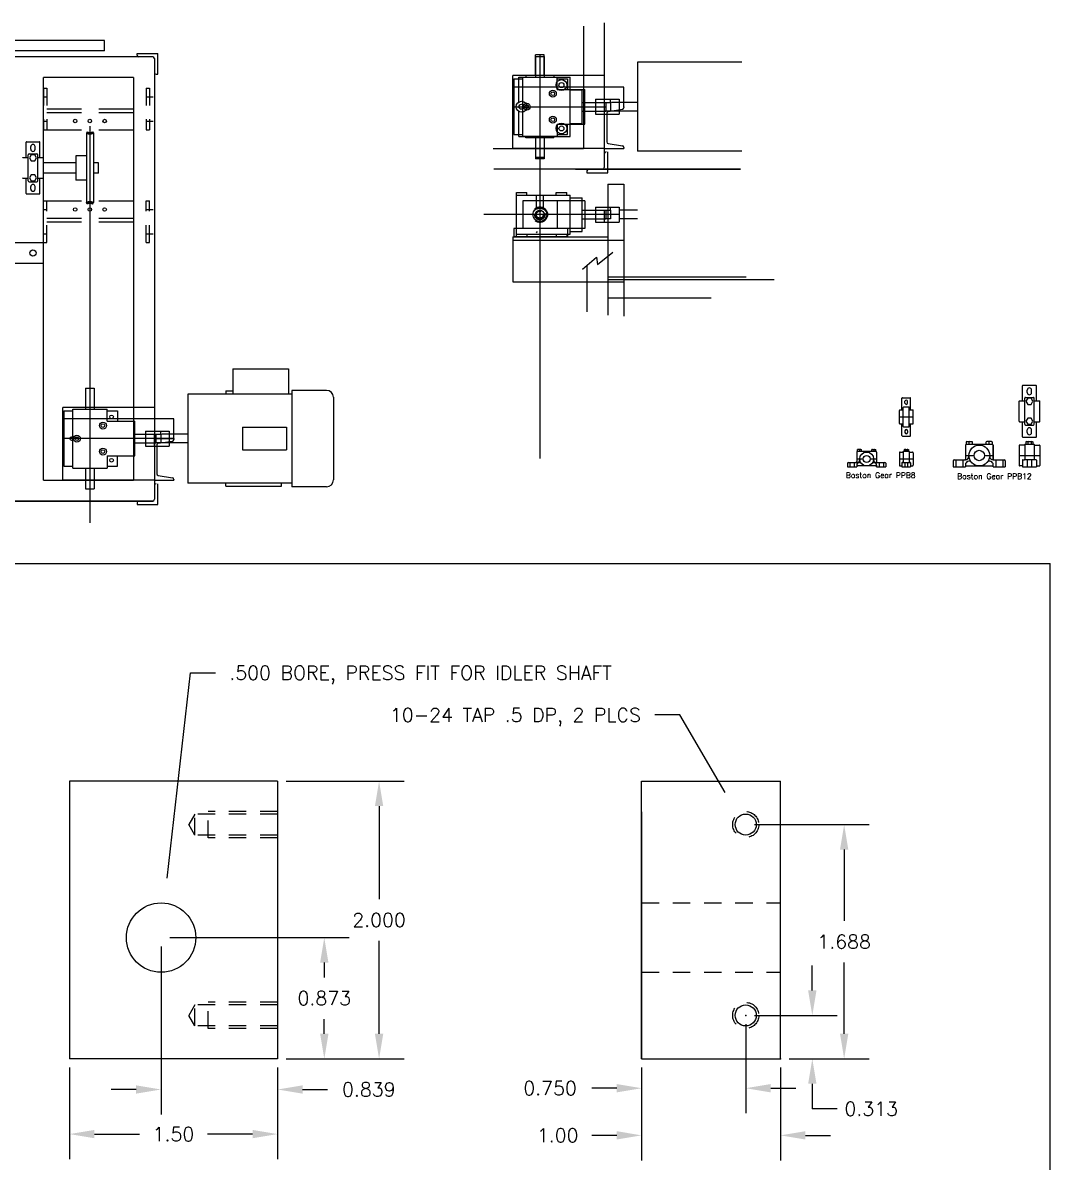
# Model space of a CAD drawing. Extents: x 0 to 33, y 0 to 25.3.
# Drawn here: x 25.6 to 33, y 16.69 to 24.89 of the extents above; entities that cross this region are included whole.
import ezdxf
from ezdxf.enums import TextEntityAlignment as Align

# ---------------------------------------------------------------- set-up
doc = ezdxf.new("R2010")
doc.units = 0
doc.header["$MEASUREMENT"] = 0
for name, pattern in [('CENTER2', [1.125, 0.75, -0.125, 0.125, -0.125]), ('HIDDEN', [0.375, 0.25, -0.125]), ('HIDDEN2', [0.1875, 0.125, -0.0625]), ('PHANTOM', [2.5, 1.25, -0.25, 0.25, -0.25, 0.25, -0.25])]:
    doc.linetypes.add(name, pattern=pattern)
doc.layers.get('0').update_dxf_attribs({"linetype": 'CONTINUOUS'})
doc.layers.get('DEFPOINTS').update_dxf_attribs({"linetype": 'CONTINUOUS'})
for name, color, linetype in [('BORDER', 5, 'CONTINUOUS'), ('DIM', 1, 'CONTINUOUS'), ('HATCH', 2, 'CONTINUOUS'), ('HIDDEN2', 6, 'HIDDEN2'), ('NFCENTER', 4, 'CENTER2'), ('NFHIDDEN', 6, 'HIDDEN'), ('NFSECTION', 6, 'PHANTOM'), ('OBJECT', 3, 'CONTINUOUS'), ('TEXT', 1, 'CONTINUOUS')]:
    doc.layers.add(name, color=color, linetype=linetype)
doc.styles.add('SIMPLEX', font='SIMPLEX')
doc.dimstyles.get("Standard").update_dxf_attribs({"dimtxt": 0.1, "dimasz": 0.18, "dimexe": 0.18, "dimexo": 0.063, "dimgap": 0.1, "dimtad": 0, "dimtih": 1, "dimtoh": 1, "dimdec": 3, "dimzin": 0, "dimdsep": 46, "dimtxsty": 'SIMPLEX', "dimcen": 0.1, "dimclrd": 1, "dimclre": 1, "dimclrt": 1, "dimadec": 0, "dimazin": 0, "dimtfac": 0.8, "dimtdec": 3, "dimtofl": 0, "dimtmove": 2, "dimatfit": 3, "dimfxl": 1, "dimtolj": 1, "dimtzin": 0, "dimarcsym": 0})

# ---------------------------------------------------------------- blocks, each defined once
blk = doc.blocks.new('*D11')
at = {"color": 1, "linetype": 'ByBlock', "transparency": 16777216}
for p, q in [((30.8058, 17.6807), (30.8058, 17.0393)), ((30.0558, 17.3682), (30.0558, 17.0393)), ((29.8758, 17.2193), (29.6958, 17.2193)), ((30.9858, 17.2193), (31.1658, 17.2193))]:
    blk.add_line(p, q, dxfattribs=at)
for points in [[(29.8758, 17.2493), (29.8758, 17.1893), (30.0558, 17.2193)], [(30.9858, 17.2493), (30.9858, 17.1893), (30.8058, 17.2193)]]:
    blk.add_solid(points, dxfattribs=at)
at = {"layer": 'DEFPOINTS', "color": 0, "linetype": 'ByBlock', "transparency": 16777216}
for p in [(30.8058, 17.7437), (30.0558, 17.4312), (30.0558, 17.2193)]:
    blk.add_point(p, dxfattribs=at)
at = {"color": 1, "linetype": 'ByBlock', "transparency": 16777216, "style": 'SIMPLEX'}
blk.add_text('0.750', height=0.1, dxfattribs=at).set_placement((29.3958, 17.2193), align=Align.MIDDLE_CENTER)
blk = doc.blocks.new('*D12')
at = {"color": 1, "linetype": 'ByBlock', "transparency": 16777216}
for p, q in [((30.0558, 17.3682), (30.0558, 16.6997)), ((31.0558, 17.3682), (31.0558, 16.6997)), ((29.8758, 16.8797), (29.6958, 16.8797)), ((31.2358, 16.8797), (31.4158, 16.8797))]:
    blk.add_line(p, q, dxfattribs=at)
for points in [[(29.8758, 16.9097), (29.8758, 16.8497), (30.0558, 16.8797)], [(31.2358, 16.9097), (31.2358, 16.8497), (31.0558, 16.8797)]]:
    blk.add_solid(points, dxfattribs=at)
at = {"layer": 'DEFPOINTS', "color": 0, "linetype": 'ByBlock', "transparency": 16777216}
for p in [(30.0558, 17.4312), (31.0558, 17.4312), (30.0558, 16.8797)]:
    blk.add_point(p, dxfattribs=at)
at = {"color": 1, "linetype": 'ByBlock', "transparency": 16777216, "style": 'SIMPLEX'}
blk.add_text('1.00', height=0.1, dxfattribs=at).set_placement((29.4506, 16.8797), align=Align.MIDDLE_CENTER)
blk = doc.blocks.new('*D13')
at = {"color": 1, "linetype": 'ByBlock', "transparency": 16777216}
for p, q in [((30.8688, 19.1187), (31.6951, 19.1187)), ((31.5151, 18.9387), (31.5151, 18.425)), ((31.5151, 17.6112), (31.5151, 18.125)), ((31.1818, 17.4312), (31.6951, 17.4312))]:
    blk.add_line(p, q, dxfattribs=at)
for points in [[(31.4851, 18.9387), (31.5451, 18.9387), (31.5151, 19.1187)], [(31.4851, 17.6112), (31.5451, 17.6112), (31.5151, 17.4312)]]:
    blk.add_solid(points, dxfattribs=at)
at = {"layer": 'DEFPOINTS', "color": 0, "linetype": 'ByBlock', "transparency": 16777216}
for p in [(30.8058, 19.1187), (31.5151, 19.1187), (31.1188, 17.4312)]:
    blk.add_point(p, dxfattribs=at)
at = {"color": 1, "linetype": 'ByBlock', "transparency": 16777216, "style": 'SIMPLEX'}
blk.add_text('1.688', height=0.1, dxfattribs=at).set_placement((31.5151, 18.275), align=Align.MIDDLE_CENTER)
blk = doc.blocks.new('*D14')
at = {"color": 1, "linetype": 'ByBlock', "transparency": 16777216}
for p, q in [((26.656, 18.3043), (27.9488, 18.3043)), ((27.7688, 18.1243), (27.7688, 18.0178)), ((27.7688, 17.6112), (27.7688, 17.7178)), ((27.4949, 17.4312), (27.9488, 17.4312))]:
    blk.add_line(p, q, dxfattribs=at)
for points in [[(27.7388, 18.1243), (27.7988, 18.1243), (27.7688, 18.3043)], [(27.7388, 17.6112), (27.7988, 17.6112), (27.7688, 17.4312)]]:
    blk.add_solid(points, dxfattribs=at)
at = {"layer": 'DEFPOINTS', "color": 0, "linetype": 'ByBlock', "transparency": 16777216}
for p in [(26.593, 18.3043), (27.7688, 18.3043), (27.4319, 17.4312)]:
    blk.add_point(p, dxfattribs=at)
at = {"color": 1, "linetype": 'ByBlock', "transparency": 16777216, "style": 'SIMPLEX'}
blk.add_text('0.873', height=0.1, dxfattribs=at).set_placement((27.7688, 17.8678), align=Align.MIDDLE_CENTER)
blk = doc.blocks.new('*D15')
at = {"color": 1, "linetype": 'ByBlock', "transparency": 16777216}
for p, q in [((27.4949, 19.4312), (28.3436, 19.4312)), ((28.1636, 19.2512), (28.1636, 18.5812)), ((28.1636, 17.6112), (28.1636, 18.2812)), ((27.4949, 17.4312), (28.3436, 17.4312))]:
    blk.add_line(p, q, dxfattribs=at)
for points in [[(28.1336, 19.2512), (28.1936, 19.2512), (28.1636, 19.4312)], [(28.1336, 17.6112), (28.1936, 17.6112), (28.1636, 17.4312)]]:
    blk.add_solid(points, dxfattribs=at)
at = {"layer": 'DEFPOINTS', "color": 0, "linetype": 'ByBlock', "transparency": 16777216}
for p in [(27.4319, 19.4312), (28.1636, 19.4312), (27.4319, 17.4312)]:
    blk.add_point(p, dxfattribs=at)
at = {"color": 1, "linetype": 'ByBlock', "transparency": 16777216, "style": 'SIMPLEX'}
blk.add_text('2.000', height=0.1, dxfattribs=at).set_placement((28.1636, 18.4312), align=Align.MIDDLE_CENTER)
blk = doc.blocks.new('*D16')
at = {"color": 1, "linetype": 'ByBlock', "transparency": 16777216}
for p, q in [((26.593, 18.2413), (26.593, 17.0301)), ((27.4319, 17.3682), (27.4319, 17.0301)), ((26.413, 17.2101), (26.233, 17.2101)), ((27.6119, 17.2101), (27.7919, 17.2101))]:
    blk.add_line(p, q, dxfattribs=at)
for points in [[(26.413, 17.2401), (26.413, 17.1801), (26.593, 17.2101)], [(27.6119, 17.2401), (27.6119, 17.1801), (27.4319, 17.2101)]]:
    blk.add_solid(points, dxfattribs=at)
at = {"layer": 'DEFPOINTS', "color": 0, "linetype": 'ByBlock', "transparency": 16777216}
for p in [(26.593, 18.3043), (27.4319, 17.4312), (27.4319, 17.2101)]:
    blk.add_point(p, dxfattribs=at)
at = {"color": 1, "linetype": 'ByBlock', "transparency": 16777216, "style": 'SIMPLEX'}
blk.add_text('0.839', height=0.1, dxfattribs=at).set_placement((28.0896, 17.2101), align=Align.MIDDLE_CENTER)
blk = doc.blocks.new('*D17')
at = {"color": 1, "linetype": 'ByBlock', "transparency": 16777216}
for p, q in [((25.9319, 17.3682), (25.9319, 16.7089)), ((27.4319, 17.3052), (27.4319, 16.7089)), ((26.1119, 16.8889), (26.4367, 16.8889)), ((27.2519, 16.8889), (26.9272, 16.8889))]:
    blk.add_line(p, q, dxfattribs=at)
for points in [[(26.1119, 16.9189), (26.1119, 16.8589), (25.9319, 16.8889)], [(27.2519, 16.9189), (27.2519, 16.8589), (27.4319, 16.8889)]]:
    blk.add_solid(points, dxfattribs=at)
at = {"layer": 'DEFPOINTS', "color": 0, "linetype": 'ByBlock', "transparency": 16777216}
for p in [(25.9319, 17.4312), (27.4319, 17.3682), (27.4319, 16.8889)]:
    blk.add_point(p, dxfattribs=at)
at = {"color": 1, "linetype": 'ByBlock', "transparency": 16777216, "style": 'SIMPLEX'}
blk.add_text('1.50', height=0.1, dxfattribs=at).set_placement((26.6819, 16.8889), align=Align.MIDDLE_CENTER)

msp = doc.modelspace()

# ---------------------------------------------------------------- linework, layer by layer
at = {"layer": 'BORDER'}
for p in [(0, 21), (33, 0), (33, 0)]:
    msp.add_line(p, (33, 21), dxfattribs=at)
at = {"layer": 'DIM'}
for p, q in [((29.29055, 24.65218), (29.29055, 24.50218)), ((29.29055, 24.65218), (29.35305, 24.65218)), ((29.3218, 24.66468), (29.3218, 21.75524)), ((29.3218, 24.66468), (29.3218, 21.75524)), ((29.35305, 24.65218), (29.35305, 24.50218)), ((29.1343, 24.48968), (29.1998, 24.48968)), ((29.1343, 24.48968), (29.1343, 24.08968)), ((29.1998, 24.50218), (29.4468, 24.50218)), ((29.1998, 24.07718), (29.1998, 24.50218)), ((29.4468, 24.41468), (29.4468, 24.50218)), ((29.4468, 24.48968), (29.5218, 24.48968)), ((29.5218, 24.48968), (29.5218, 24.41468)), ((29.4468, 24.41468), (29.6468, 24.41468)), ((29.6468, 24.16468), (29.6468, 24.41468)), ((29.6468, 24.32093), (29.7968, 24.32093)), ((29.7968, 24.32093), (29.7968, 24.25843)), ((29.1278, 24.28968), (29.80059, 24.28968)), ((29.1278, 24.28968), (29.80059, 24.28968)), ((29.6468, 24.25843), (29.7968, 24.25843)), ((29.4468, 24.16468), (29.6468, 24.16468)), ((29.4468, 24.16468), (29.4468, 24.07718)), ((29.5218, 24.08968), (29.5218, 24.16468)), ((29.1343, 24.08968), (29.1998, 24.08968)), ((29.1998, 24.07718), (29.4468, 24.07718)), ((29.29055, 24.07718), (29.29055, 23.92718)), ((29.35305, 24.07718), (29.35305, 23.92718)), ((29.4468, 24.08968), (29.5218, 24.08968)), ((29.29055, 23.92718), (29.35305, 23.92718)), ((29.6468, 23.61258), (29.1998, 23.61258)), ((29.1998, 23.61258), (29.1998, 23.41258)), ((29.4468, 23.61258), (29.4468, 23.41258)), ((29.6468, 23.61258), (29.6468, 23.41258)), ((29.89375, 23.51258), (28.91756, 23.51258)), ((29.89375, 23.51258), (29.1343, 23.51258)), ((29.6468, 23.54383), (29.7968, 23.54383)), ((29.6468, 23.48133), (29.7968, 23.48133)), ((29.7968, 23.54383), (29.7968, 23.48133)), ((29.1343, 23.41258), (29.1343, 23.35318)), ((29.1998, 23.41258), (29.1343, 23.41258)), ((29.6468, 23.41258), (29.1998, 23.41258)), ((29.5218, 23.41258), (29.5218, 23.35318)), ((22.04454, 23.31165), (25.74454, 23.31165)), ((29.5218, 23.35318), (29.1343, 23.35318)), ((22.04454, 23.16165), (25.74454, 23.16165)), ((26.04829, 22.26175), (26.11079, 22.26175)), ((26.04829, 22.26175), (26.04829, 22.11175)), ((26.11079, 22.26175), (26.11079, 22.11175)), ((25.89204, 22.09925), (25.89204, 21.69925)), ((25.89204, 22.09925), (25.95754, 22.09925)), ((25.95754, 21.68675), (25.95754, 22.11175)), ((25.95754, 22.11175), (26.20454, 22.11175)), ((26.20454, 22.02425), (26.20454, 22.11175)), ((26.20454, 22.09925), (26.27954, 22.09925)), ((26.27954, 22.09925), (26.27954, 22.02425)), ((26.20454, 22.02425), (26.40454, 22.02425)), ((26.40454, 21.77425), (26.40454, 22.02425)), ((26.40454, 21.9305), (26.55454, 21.9305)), ((26.55454, 21.9305), (26.55454, 21.868)), ((26.40454, 21.868), (26.55454, 21.868)), ((26.20454, 21.77425), (26.40454, 21.77425)), ((26.20454, 21.77425), (26.20454, 21.68675)), ((26.27954, 21.69925), (26.27954, 21.77425)), ((25.89204, 21.69925), (25.95754, 21.69925)), ((25.95754, 21.68675), (26.20454, 21.68675)), ((26.04829, 21.68675), (26.04829, 21.53675)), ((26.11079, 21.68675), (26.11079, 21.53675)), ((26.20454, 21.69925), (26.27954, 21.69925)), ((26.04829, 21.53675), (26.11079, 21.53675))]:
    msp.add_line(p, q, dxfattribs=at)
at = {"layer": 'DIM', "color": 1}
for p, q in [((26.63588, 18.73215), (26.80461, 20.21092)), ((26.80461, 20.21092), (26.98461, 20.21092)), ((30.33061, 19.90809), (30.15061, 19.90809)), ((30.65852, 19.34899), (30.33061, 19.90809))]:
    msp.add_line(p, q, dxfattribs=at)
at = {"layer": 'DIM', "color": 1, "linetype": 'ByBlock'}
for p, q in [((31.28557, 17.92372), (31.28557, 18.10372)), ((30.86883, 17.74372), (31.46557, 17.74372)), ((31.11883, 17.43122), (31.46557, 17.43122)), ((31.28557, 17.25122), (31.28557, 17.07122)), ((31.46557, 17.07122), (31.28557, 17.07122))]:
    msp.add_line(p, q, dxfattribs=at)
at = {"layer": 'DIM'}
for centre, radius in [((29.41555, 24.38343), 0.025), ((29.41555, 24.38343), 0.0133), ((29.22805, 24.28968), 0.025), ((29.22805, 24.28968), 0.0133), ((29.41555, 24.19593), 0.025), ((29.41555, 24.19593), 0.0133), ((29.3218, 23.51258), 0.03125), ((26.17329, 21.993), 0.025), ((26.17329, 21.993), 0.0133), ((25.98579, 21.89925), 0.025), ((25.98579, 21.89925), 0.0133), ((26.17329, 21.8055), 0.025), ((26.17329, 21.8055), 0.0133)]:
    msp.add_circle(centre, radius, dxfattribs=at)
at = {"layer": 'DIM', "color": 0, "linetype": 'ByBlock'}
for p in [(30.80583, 17.74372), (31.05583, 17.43122)]:
    msp.add_point(p, dxfattribs=at)
at = {"layer": 'DIM', "color": 1, "linetype": 'ByBlock'}
for points in [[(31.25557, 17.92372), (31.31557, 17.92372), (31.28557, 17.74372)], [(31.25557, 17.25122), (31.31557, 17.25122), (31.28557, 17.43122)]]:
    msp.add_solid(points, dxfattribs=at)
at = {"layer": 'HATCH'}
for p, q in [((29.7868, 24.51468), (29.1278, 24.51468)), ((29.1278, 23.98968), (29.1278, 24.51468)), ((29.9278, 24.43068), (29.1278, 24.43068)), ((29.9278, 24.28968), (29.9278, 24.43068)), ((29.8038, 24.24366), (29.8038, 24.03571)), ((29.81393, 24.25551), (29.91768, 24.27195)), ((29.9278, 24.28968), (29.9278, 24.2838)), ((26.07954, 24.14925), (26.07954, 21.29155)), ((29.7868, 23.98968), (29.1278, 23.98968)), ((29.7868, 23.98968), (29.9278, 23.98968)), ((29.81393, 24.02385), (29.91768, 24.00742)), ((29.8118, 23.73133), (29.8118, 22.78836)), ((29.9278, 23.73133), (29.9278, 22.78044)), ((29.1278, 23.35318), (29.1278, 23.02818)), ((29.1278, 23.35318), (29.8118, 23.35318)), ((29.1278, 23.32818), (29.9278, 23.32818)), ((29.1278, 23.02818), (29.9278, 23.02818)), ((30.80781, 23.06107), (29.8118, 23.06107)), ((31.0118, 23.04211), (29.8118, 23.04211)), ((30.55712, 22.91086), (29.8118, 22.91086)), ((25.88554, 21.59925), (25.88554, 22.12425)), ((26.54454, 22.12425), (25.88554, 22.12425)), ((26.68554, 22.04025), (25.88554, 22.04025)), ((26.68554, 21.89925), (26.68554, 22.04025)), ((26.68554, 21.89925), (25.88554, 21.89925)), ((26.56154, 21.85322), (26.56154, 21.64527)), ((26.57166, 21.86508), (26.67542, 21.88151)), ((26.68554, 21.89925), (26.68554, 21.89336)), ((26.54454, 21.59925), (25.88554, 21.59925)), ((26.54454, 21.59925), (26.68554, 21.59925)), ((26.57166, 21.63342), (26.67542, 21.61698))]:
    msp.add_line(p, q, dxfattribs=at)
msp.add_circle((29.3218, 23.51258), 0.05, dxfattribs=at)
for centre, radius, start, end in [((29.8158, 24.24366), 0.012, 99, 180), ((29.9158, 24.2838), 0.012, 279, 0), ((26.07954, 24.14925), 0.05, 243.434949, 296.565051), ((29.8158, 24.03571), 0.012, 180, 261), ((29.9158, 23.99557), 0.012, 0, 81), ((26.07954, 23.54925), 0.05, 63.434949, 116.565051), ((26.57354, 21.85322), 0.012, 99, 180), ((26.67354, 21.89336), 0.012, 279, 0), ((26.57354, 21.64527), 0.012, 180, 261), ((26.67354, 21.60513), 0.012, 0, 81)]:
    msp.add_arc(centre, radius, start, end, dxfattribs=at)
at = {"layer": 'HIDDEN2'}
for p, q in [((25.74454, 24.42425), (25.76954, 24.42425)), ((25.74454, 24.42425), (25.74454, 24.12425)), ((25.76954, 24.42425), (25.76954, 24.12425)), ((26.48454, 24.42425), (26.48454, 24.12425)), ((26.48454, 24.42425), (26.50954, 24.42425)), ((26.50954, 24.42425), (26.50954, 24.12425)), ((25.74454, 24.12425), (25.76954, 24.12425)), ((26.48454, 24.12425), (26.50954, 24.12425)), ((29.2968, 23.65223), (29.2968, 23.56258)), ((29.3468, 23.65223), (29.3468, 23.56258)), ((25.74454, 23.31175), (25.74454, 23.61175)), ((25.74454, 23.61175), (25.76954, 23.61175)), ((25.76954, 23.31175), (25.76954, 23.61175)), ((26.48454, 23.61175), (26.50954, 23.61175)), ((26.48454, 23.31175), (26.48454, 23.61175)), ((26.50954, 23.31175), (26.50954, 23.61175)), ((29.30208, 23.55202), (29.2968, 23.56258)), ((29.34153, 23.55202), (29.3468, 23.56258)), ((25.74454, 23.31175), (25.76954, 23.31175)), ((26.48454, 23.31175), (26.50954, 23.31175)), ((31.55544, 21.72719), (31.55544, 21.69594)), ((31.58669, 21.72719), (31.58669, 21.69594)), ((31.76794, 21.72719), (31.76794, 21.69594)), ((31.79919, 21.72719), (31.79919, 21.69594)), ((31.95336, 21.72719), (31.95336, 21.69594)), ((31.97211, 21.72719), (31.97211, 21.69594)), ((32.32017, 21.74594), (32.32017, 21.69594)), ((32.37017, 21.74594), (32.37017, 21.69594)), ((32.60767, 21.74594), (32.60767, 21.69594)), ((32.65767, 21.74594), (32.65767, 21.69594)), ((32.83468, 21.74594), (32.83468, 21.69594)), ((32.86593, 21.74594), (32.86593, 21.69594)), ((26.93194, 19.02372), (26.93194, 19.21372)), ((27.43194, 19.21372), (26.93194, 19.21372)), ((26.83694, 19.19472), (26.79306, 19.11872)), ((26.83694, 19.04272), (26.83694, 19.19472)), ((27.43194, 19.19472), (26.83694, 19.19472)), ((26.83694, 19.04272), (26.79306, 19.11872)), ((27.43194, 19.04272), (26.83694, 19.04272)), ((27.43194, 19.02372), (26.93194, 19.02372)), ((30.05583, 18.55433), (31.05583, 18.55433)), ((30.05583, 18.05433), (31.05583, 18.05433)), ((26.83694, 17.81972), (26.79306, 17.74372)), ((27.43194, 17.81972), (26.83694, 17.81972)), ((26.83694, 17.66772), (26.83694, 17.81972)), ((27.43194, 17.83872), (26.93194, 17.83872)), ((26.93194, 17.64872), (26.93194, 17.83872)), ((26.83694, 17.66772), (26.79306, 17.74372)), ((27.43194, 17.66772), (26.83694, 17.66772)), ((27.43194, 17.64872), (26.93194, 17.64872))]:
    msp.add_line(p, q, dxfattribs=at)
for centre, radius in [((29.3218, 23.51258), 0.0559), ((29.3218, 23.51258), 0.0375), ((29.3218, 23.51258), 0.025), ((30.80583, 19.11872), 0.09375), ((30.80583, 17.74372), 0.09375)]:
    msp.add_circle(centre, radius, dxfattribs=at)
msp.add_arc((29.3218, 23.51258), 0.0441, 63.434949, 116.565051, dxfattribs=at)
at = {"layer": 'NFCENTER'}
for p, q in [((25.74454, 24.36175), (25.76954, 24.36175)), ((26.48454, 24.36175), (26.53454, 24.36175)), ((25.74454, 24.18675), (25.76954, 24.18675)), ((26.48454, 24.18675), (26.53454, 24.18675)), ((25.74454, 23.54925), (25.76954, 23.54925)), ((26.48454, 23.54925), (26.53454, 23.54925)), ((25.74454, 23.37425), (25.76954, 23.37425)), ((26.48454, 23.37425), (26.53454, 23.37425))]:
    msp.add_line(p, q, dxfattribs=at)
at = {"layer": 'NFHIDDEN'}
for p, q in [((25.76954, 24.27425), (26.48454, 24.27425)), ((25.76954, 24.24925), (26.48454, 24.24925)), ((25.76954, 24.12425), (26.48454, 24.12425)), ((25.76954, 23.61175), (26.48454, 23.61175)), ((25.76954, 23.48675), (26.48454, 23.48675)), ((25.76954, 23.46175), (26.48454, 23.46175))]:
    msp.add_line(p, q, dxfattribs=at)
at = {"layer": 'NFSECTION'}
for p, q in [((29.73751, 23.15393), (29.84831, 23.24252)), ((29.6304, 23.12071), (29.73012, 23.2056)), ((29.73012, 23.2056), (29.73751, 23.15393))]:
    msp.add_line(p, q, dxfattribs=at)
at = {"layer": 'OBJECT'}
for p, q in [((29.7868, 24.89447), (29.7868, 23.85218)), ((29.6368, 24.86905), (29.6368, 23.98968)), ((26.18568, 24.76744), (22.21279, 24.76744)), ((26.18568, 24.69244), (26.18568, 24.76744)), ((26.53204, 24.64925), (20.35704, 24.64925)), ((26.18568, 24.69244), (22.21279, 24.69244)), ((26.41954, 24.66175), (26.41954, 24.67425)), ((26.41954, 24.67425), (26.56954, 24.67425)), ((26.54454, 24.63675), (26.54454, 21.46175)), ((26.56954, 24.52425), (26.56954, 24.67425)), ((29.35305, 24.66468), (29.29055, 24.66468)), ((29.29055, 24.51468), (29.29055, 24.66468)), ((29.35305, 24.51468), (29.35305, 24.66468)), ((30.77695, 24.61014), (30.02695, 24.61014)), ((30.02695, 24.61014), (30.02695, 23.96922)), ((26.39454, 24.49925), (25.74454, 24.49925)), ((25.74454, 21.59925), (25.74454, 24.49925)), ((26.39454, 24.49925), (26.39454, 21.59925)), ((26.55704, 24.52425), (26.56954, 24.52425)), ((29.1718, 24.32388), (29.1718, 24.50378)), ((29.1718, 24.50378), (29.5418, 24.50378)), ((29.2218, 24.51468), (29.2218, 24.50378)), ((29.4218, 24.51468), (29.2218, 24.51468)), ((29.4218, 24.51468), (29.4218, 24.50378)), ((29.5418, 24.07559), (29.5418, 24.50378)), ((29.5418, 24.41088), (29.62805, 24.41088)), ((29.62805, 24.16849), (29.62805, 24.41088)), ((29.62805, 24.32093), (29.72375, 24.32093)), ((29.72375, 24.34418), (29.72375, 24.23518)), ((29.72375, 24.34418), (29.89375, 24.34418)), ((29.78555, 24.32093), (29.78555, 24.23518)), ((29.78555, 24.32093), (29.83195, 24.32093)), ((29.83195, 24.32093), (29.83195, 24.34418)), ((29.83195, 24.32093), (29.83195, 24.25843)), ((29.83195, 24.32093), (29.83195, 24.25843)), ((30.02695, 24.32093), (29.83945, 24.32093)), ((29.89375, 24.34418), (29.89375, 24.23518)), ((29.1718, 24.07559), (29.1718, 24.25549)), ((29.62805, 24.25843), (29.72375, 24.25843)), ((29.72375, 24.23518), (29.89375, 24.23518)), ((29.83195, 24.25843), (29.78555, 24.25843)), ((29.81393, 24.25551), (29.91768, 24.27195)), ((30.02695, 24.25843), (29.83945, 24.25843)), ((29.9278, 24.28968), (29.9278, 24.2838)), ((29.9278, 24.28968), (29.9278, 24.2838)), ((29.9278, 24.28968), (29.9278, 24.2838)), ((29.5418, 24.16849), (29.62805, 24.16849)), ((26.05982, 24.1098), (26.05454, 24.09925)), ((26.05454, 24.09925), (26.05454, 23.59925)), ((26.09926, 24.1098), (26.10454, 24.09925)), ((26.10454, 24.09925), (26.10454, 23.59925)), ((29.1718, 24.07559), (29.5418, 24.07559)), ((29.2218, 24.06468), (29.2218, 24.07559)), ((29.4218, 24.06468), (29.2218, 24.06468)), ((29.29055, 24.06468), (29.29055, 23.91468)), ((29.35305, 24.06468), (29.35305, 23.91468)), ((29.4218, 24.06468), (29.4218, 24.07559)), ((25.61954, 23.92425), (25.61954, 24.03375)), ((25.62254, 24.03675), (25.71654, 24.03675)), ((25.65391, 23.98362), (25.65391, 24.00237)), ((25.68516, 23.98362), (25.68516, 24.00237)), ((25.71954, 23.92425), (25.71954, 24.03375)), ((28.9868, 23.98968), (29.6368, 23.98968)), ((29.7868, 23.98968), (29.9278, 23.98968)), ((29.81393, 24.02385), (29.91768, 24.00742)), ((29.9278, 23.99557), (29.9278, 23.98968)), ((29.9278, 23.99557), (29.9278, 23.98968)), ((30.77695, 23.96922), (30.02695, 23.96922)), ((25.59754, 23.92425), (25.63516, 23.92425)), ((25.63516, 23.7555), (25.63516, 23.943)), ((25.64141, 23.94925), (25.69766, 23.94925)), ((25.70391, 23.7555), (25.70391, 23.943)), ((25.70391, 23.92425), (25.74154, 23.92425)), ((25.74454, 23.77725), (25.74454, 23.92125)), ((25.97954, 23.88675), (25.74454, 23.88675)), ((26.05454, 23.93675), (25.97954, 23.93675)), ((25.97954, 23.93675), (25.97954, 23.76175)), ((26.14242, 23.88675), (26.10454, 23.88675)), ((26.14242, 23.81175), (26.14242, 23.88675)), ((29.35305, 23.91468), (29.29055, 23.91468)), ((29.8118, 23.81468), (29.8118, 23.96468)), ((25.97954, 23.81175), (25.74454, 23.81175)), ((26.14242, 23.81175), (26.10454, 23.81175)), ((29.7743, 23.83968), (28.99076, 23.83968)), ((30.76812, 23.83968), (29.57826, 23.83968)), ((29.57826, 23.83968), (30.76812, 23.83968)), ((29.6618, 23.82718), (29.6618, 23.81468)), ((29.6618, 23.81468), (29.8118, 23.81468)), ((25.59754, 23.77425), (25.63516, 23.77425)), ((25.61954, 23.66475), (25.61954, 23.77425)), ((25.64141, 23.74925), (25.69766, 23.74925)), ((25.70391, 23.77425), (25.74154, 23.77425)), ((25.71954, 23.66475), (25.71954, 23.77425)), ((26.05454, 23.76175), (25.97954, 23.76175)), ((29.8118, 23.73133), (29.9278, 23.73133)), ((25.62254, 23.66175), (25.71654, 23.66175)), ((25.65391, 23.69612), (25.65391, 23.71487)), ((25.68516, 23.69612), (25.68516, 23.71487)), ((29.15305, 23.67198), (29.22805, 23.67198)), ((29.15305, 23.35318), (29.15305, 23.67198)), ((29.15305, 23.65223), (29.5418, 23.65223)), ((29.22805, 23.65223), (29.22805, 23.67198)), ((29.44055, 23.65223), (29.44055, 23.67198)), ((29.44055, 23.67198), (29.51555, 23.67198)), ((29.51555, 23.65223), (29.51555, 23.67198)), ((29.5418, 23.37292), (29.5418, 23.65223)), ((26.05982, 23.58869), (26.05454, 23.59925)), ((26.09926, 23.58869), (26.10454, 23.59925)), ((29.5418, 23.63377), (29.62805, 23.63377)), ((29.62805, 23.39138), (29.62805, 23.63377)), ((29.72375, 23.56708), (29.72375, 23.45808)), ((29.72375, 23.56708), (29.89375, 23.56708)), ((29.83195, 23.54383), (29.83195, 23.56708)), ((29.89375, 23.56708), (29.89375, 23.45808)), ((29.62805, 23.54383), (29.72375, 23.54383)), ((29.62805, 23.48133), (29.72375, 23.48133)), ((29.78555, 23.54383), (29.83195, 23.54383)), ((29.78555, 23.54383), (29.78555, 23.48133)), ((29.83195, 23.48133), (29.78555, 23.48133)), ((29.78555, 23.48133), (29.78555, 23.45808)), ((29.83195, 23.54383), (29.83195, 23.48133)), ((30.02695, 23.54383), (29.89375, 23.54383)), ((30.02695, 23.48133), (29.89375, 23.48133)), ((29.72375, 23.45808), (29.89375, 23.45808)), ((29.15305, 23.37292), (29.5418, 23.37292)), ((29.15305, 23.35318), (29.22805, 23.35318)), ((29.15305, 23.35318), (29.22805, 23.35318)), ((29.22805, 23.37292), (29.22805, 23.35318)), ((29.30208, 23.3908), (29.2968, 23.38024)), ((29.44055, 23.37292), (29.44055, 23.35318)), ((29.44055, 23.35318), (29.51555, 23.35318)), ((29.44055, 23.35318), (29.51555, 23.35318)), ((29.51555, 23.37292), (29.51555, 23.35318)), ((29.5418, 23.39138), (29.62805, 23.39138)), ((29.6618, 23.14744), (29.6618, 22.81316)), ((27.10969, 22.40096), (27.10969, 22.21971)), ((27.10969, 22.40096), (27.50969, 22.40096)), ((27.50969, 22.40096), (27.50969, 22.21971)), ((27.78469, 22.24658), (27.53469, 22.24658)), ((27.53469, 22.24658), (27.53469, 21.55191)), ((32.80031, 22.17077), (32.80031, 22.28027)), ((32.80331, 22.28327), (32.89731, 22.28327)), ((32.83468, 22.23015), (32.83468, 22.2489)), ((32.86593, 22.23015), (32.86593, 22.2489)), ((32.90031, 22.17077), (32.90031, 22.28027)), ((26.78469, 22.21971), (26.78469, 21.57879)), ((27.53469, 22.21971), (26.78469, 22.21971)), ((27.05969, 22.243), (27.10969, 22.243)), ((27.05969, 22.243), (27.05969, 22.21971)), ((27.83469, 22.19658), (27.83469, 21.60191)), ((31.93148, 22.10518), (31.93148, 22.18968)), ((31.93448, 22.19268), (31.99098, 22.19268)), ((31.95336, 22.15518), (31.95336, 22.16768)), ((31.97211, 22.15518), (31.97211, 22.16768)), ((31.99398, 22.10518), (31.99398, 22.18968)), ((32.77531, 22.02377), (32.77531, 22.16777)), ((32.77831, 22.17077), (32.81593, 22.17077)), ((32.81593, 22.00202), (32.81593, 22.18952)), ((32.82218, 22.19577), (32.87843, 22.19577)), ((32.88468, 22.00202), (32.88468, 22.18952)), ((32.88468, 22.17077), (32.92231, 22.17077)), ((32.92531, 22.02377), (32.92531, 22.16777)), ((26.17954, 22.12425), (25.97954, 22.12425)), ((31.91273, 22.00818), (31.91273, 22.10218)), ((31.91573, 22.10518), (31.94086, 22.10518)), ((31.94086, 21.9863), (31.94086, 22.12405)), ((31.94386, 22.12705), (31.98161, 22.12705)), ((31.98461, 21.9863), (31.98461, 22.12405)), ((31.98461, 22.10518), (32.00973, 22.10518)), ((32.01273, 22.00818), (32.01273, 22.10218)), ((31.91273, 22.05518), (32.01273, 22.05518)), ((31.91573, 22.00518), (31.94086, 22.00518)), ((31.93148, 21.92068), (31.93148, 22.00518)), ((31.98461, 22.00518), (32.00973, 22.00518)), ((31.99398, 21.92068), (31.99398, 22.00518)), ((32.77831, 22.02077), (32.81593, 22.02077)), ((32.80031, 21.91127), (32.80031, 22.02077)), ((32.88468, 22.02077), (32.92231, 22.02077)), ((32.90031, 21.91127), (32.90031, 22.02077)), ((26.48149, 21.95375), (26.65149, 21.95375)), ((26.48149, 21.95375), (26.48149, 21.84475)), ((26.54329, 21.9305), (26.58969, 21.9305)), ((26.54329, 21.9305), (26.54329, 21.84475)), ((26.58969, 21.9305), (26.58969, 21.95375)), ((26.58969, 21.9305), (26.58969, 21.868)), ((26.58969, 21.9305), (26.58969, 21.868)), ((26.78469, 21.9305), (26.59719, 21.9305)), ((26.65149, 21.95375), (26.65149, 21.84475)), ((27.17844, 21.9805), (27.17844, 21.818)), ((27.17844, 21.9805), (27.49719, 21.9805)), ((27.49719, 21.9805), (27.49719, 21.818)), ((31.93448, 21.91768), (31.99098, 21.91768)), ((31.94386, 21.9833), (31.98161, 21.9833)), ((31.95336, 21.95518), (31.95336, 21.94268)), ((31.97211, 21.95518), (31.97211, 21.94268)), ((32.82218, 21.99577), (32.87843, 21.99577)), ((32.83468, 21.94265), (32.83468, 21.9614)), ((32.86593, 21.94265), (32.86593, 21.9614)), ((26.48149, 21.84475), (26.65149, 21.84475)), ((26.58969, 21.868), (26.54329, 21.868)), ((26.54454, 21.89925), (26.68554, 21.89925)), ((26.57166, 21.86508), (26.67542, 21.88151)), ((26.78469, 21.868), (26.59719, 21.868)), ((26.68554, 21.89925), (26.68554, 21.89336)), ((26.68554, 21.89925), (26.68554, 21.89336)), ((26.68554, 21.89925), (26.68554, 21.89336)), ((32.38892, 21.85219), (32.38892, 21.75194)), ((32.40002, 21.87719), (32.39516, 21.87574)), ((32.39516, 21.87574), (32.39516, 21.85844)), ((32.39517, 21.85844), (32.58267, 21.85844)), ((32.40002, 21.87719), (32.43406, 21.87719)), ((32.41218, 21.87719), (32.41704, 21.87574)), ((32.42189, 21.87719), (32.41704, 21.87574)), ((32.41704, 21.85844), (32.41704, 21.87574)), ((32.43406, 21.87719), (32.43891, 21.87574)), ((32.43891, 21.85844), (32.43891, 21.87574)), ((32.54377, 21.87719), (32.53892, 21.87574)), ((32.53892, 21.85844), (32.53892, 21.87574)), ((32.57782, 21.87719), (32.54377, 21.87719)), ((32.55594, 21.87719), (32.5608, 21.87574)), ((32.56565, 21.87719), (32.5608, 21.87574)), ((32.5608, 21.85844), (32.5608, 21.87574)), ((32.57782, 21.87719), (32.58267, 21.87574)), ((32.58267, 21.87574), (32.58267, 21.85844)), ((32.58892, 21.85219), (32.58892, 21.75194)), ((32.58892, 21.75194), (32.58892, 21.85219)), ((32.77531, 21.84919), (32.77531, 21.70519)), ((32.81293, 21.85219), (32.77831, 21.85219)), ((32.80331, 21.90827), (32.89731, 21.90827)), ((32.81593, 21.85544), (32.81593, 21.85519)), ((32.81593, 21.85519), (32.81593, 21.74894)), ((32.81893, 21.85844), (32.88168, 21.85844)), ((32.82989, 21.87719), (32.82504, 21.87574)), ((32.82504, 21.87574), (32.82504, 21.85844)), ((32.82989, 21.87719), (32.87072, 21.87719)), ((32.83275, 21.87719), (32.83761, 21.87574)), ((32.84246, 21.87719), (32.83761, 21.87574)), ((32.83761, 21.87574), (32.83761, 21.85844)), ((32.85815, 21.87719), (32.86301, 21.87574)), ((32.86786, 21.87719), (32.86301, 21.87574)), ((32.86301, 21.87574), (32.86301, 21.85844)), ((32.87072, 21.87719), (32.87558, 21.87574)), ((32.87558, 21.87574), (32.87558, 21.85844)), ((32.88468, 21.85544), (32.88468, 21.85519)), ((32.88468, 21.85519), (32.88468, 21.74894)), ((32.88768, 21.85219), (32.92231, 21.85219)), ((32.92531, 21.84919), (32.92531, 21.70519)), ((27.17844, 21.818), (27.49719, 21.818)), ((31.60544, 21.80244), (31.60544, 21.73319)), ((31.60544, 21.75219), (31.65232, 21.75219)), ((31.61508, 21.82062), (31.61144, 21.81954)), ((31.61144, 21.80844), (31.61144, 21.81954)), ((31.61144, 21.80844), (31.74319, 21.80844)), ((31.63592, 21.82062), (31.61508, 21.82062)), ((31.62186, 21.82062), (31.6255, 21.81954)), ((31.62914, 21.82062), (31.6255, 21.81954)), ((31.6255, 21.81954), (31.6255, 21.80844)), ((31.62732, 21.75219), (31.62732, 21.74489)), ((31.63592, 21.82062), (31.63957, 21.81954)), ((31.63957, 21.80844), (31.63957, 21.81954)), ((31.70232, 21.75219), (31.74919, 21.75219)), ((31.71871, 21.82062), (31.71507, 21.81954)), ((31.71507, 21.80844), (31.71507, 21.81954)), ((31.71871, 21.82062), (31.73955, 21.82062)), ((31.72549, 21.82062), (31.72913, 21.81954)), ((31.72732, 21.75219), (31.72732, 21.74489)), ((31.73277, 21.82062), (31.72913, 21.81954)), ((31.72913, 21.81954), (31.72913, 21.80844)), ((31.73955, 21.82062), (31.74319, 21.81954)), ((31.74319, 21.80844), (31.74319, 21.81954)), ((31.74919, 21.80244), (31.74919, 21.73319)), ((31.91273, 21.79619), (31.91273, 21.70819)), ((31.91273, 21.75219), (32.01273, 21.75219)), ((31.91873, 21.80219), (31.93786, 21.80219)), ((31.94086, 21.80544), (31.94086, 21.80519)), ((31.94086, 21.80519), (31.94086, 21.73019)), ((31.94386, 21.80844), (31.98161, 21.80844)), ((31.95013, 21.82062), (31.94649, 21.81954)), ((31.94649, 21.81954), (31.94649, 21.80844)), ((31.95013, 21.82062), (31.97533, 21.82062)), ((31.95204, 21.82062), (31.95568, 21.81954)), ((31.95932, 21.82062), (31.95568, 21.81954)), ((31.95568, 21.81954), (31.95568, 21.80844)), ((31.96273, 21.81954), (31.96273, 21.80844)), ((31.96614, 21.82062), (31.96978, 21.81954)), ((31.97342, 21.82062), (31.96978, 21.81954)), ((31.96978, 21.81954), (31.96978, 21.80844)), ((31.97533, 21.82062), (31.97898, 21.81954)), ((31.97898, 21.81954), (31.97898, 21.80844)), ((31.98461, 21.80544), (31.98461, 21.80519)), ((31.98461, 21.80519), (31.98461, 21.73019)), ((31.98761, 21.80219), (32.00673, 21.80219)), ((32.01273, 21.79619), (32.01273, 21.70819)), ((32.38892, 21.77719), (32.45142, 21.77719)), ((32.41392, 21.77719), (32.41392, 21.77094)), ((32.52642, 21.77719), (32.58892, 21.77719)), ((32.56392, 21.77719), (32.56392, 21.77094)), ((32.77531, 21.77719), (32.92531, 21.77719)), ((31.53982, 21.72119), (31.53982, 21.69594)), ((31.53982, 21.69594), (31.60544, 21.69594)), ((31.54582, 21.72719), (31.60962, 21.72719)), ((31.60962, 21.72719), (31.59944, 21.72719)), ((31.60544, 21.70719), (31.60544, 21.69594)), ((31.74319, 21.70219), (31.61144, 21.70219)), ((31.62544, 21.72719), (31.63401, 21.72719)), ((31.72062, 21.72719), (31.76794, 21.72719)), ((31.74502, 21.72719), (31.80882, 21.72719)), ((31.74919, 21.70719), (31.74919, 21.69594)), ((31.74919, 21.69594), (31.81482, 21.69594)), ((31.75519, 21.72719), (31.80882, 21.72719)), ((31.81482, 21.72119), (31.81482, 21.69594)), ((31.91873, 21.70219), (31.93148, 21.70219)), ((31.93148, 21.72419), (31.93148, 21.69594)), ((31.93148, 21.69594), (31.99398, 21.69594)), ((31.93448, 21.72719), (31.93786, 21.72719)), ((31.93786, 21.72719), (31.99098, 21.72719)), ((31.99398, 21.72419), (31.99398, 21.69594)), ((31.99398, 21.70219), (32.00673, 21.70219)), ((32.30142, 21.73969), (32.30142, 21.69594)), ((32.30142, 21.69594), (32.38892, 21.69594)), ((32.30767, 21.74594), (32.38292, 21.74594)), ((32.38292, 21.74594), (32.38892, 21.74594)), ((32.38892, 21.71104), (32.38892, 21.69619)), ((32.38892, 21.69619), (32.38892, 21.69594)), ((32.39492, 21.70219), (32.58292, 21.70219)), ((32.58892, 21.74594), (32.67017, 21.74594)), ((32.58892, 21.69594), (32.58892, 21.71104)), ((32.58892, 21.69619), (32.58892, 21.69594)), ((32.58892, 21.69594), (32.67642, 21.69594)), ((32.67642, 21.73969), (32.67642, 21.69594)), ((32.80031, 21.70219), (32.77831, 21.70219)), ((32.80031, 21.74294), (32.80031, 21.69594)), ((32.80031, 21.69594), (32.90031, 21.69594)), ((32.80331, 21.74594), (32.81293, 21.74594)), ((32.89731, 21.74594), (32.81293, 21.74594)), ((32.90031, 21.74294), (32.90031, 21.69594)), ((32.90031, 21.70219), (32.92231, 21.70219)), ((25.74454, 21.59925), (26.39454, 21.59925)), ((26.54454, 21.59925), (26.68554, 21.59925)), ((26.57166, 21.63342), (26.67542, 21.61698)), ((26.68554, 21.60513), (26.68554, 21.59925)), ((26.68554, 21.60513), (26.68554, 21.59925)), ((26.56954, 21.42425), (26.56954, 21.57425)), ((27.53469, 21.57879), (26.78469, 21.57879)), ((27.05969, 21.5555), (27.05969, 21.57879)), ((27.05969, 21.5555), (27.45969, 21.5555)), ((27.45969, 21.5555), (27.45969, 21.57879)), ((27.78469, 21.55191), (27.53469, 21.55191)), ((20.35704, 21.44925), (26.53204, 21.44925)), ((26.53204, 21.44925), (20.35704, 21.44925)), ((26.53204, 21.44925), (25.7485, 21.44925)), ((26.41954, 21.43675), (26.41954, 21.42425)), ((26.41954, 21.42425), (26.56954, 21.42425)), ((25.93194, 19.43122), (25.93194, 17.43122)), ((27.43194, 19.43122), (25.93194, 19.43122)), ((27.43194, 19.43122), (27.43194, 17.43122)), ((30.05583, 17.43122), (30.05583, 19.43122)), ((30.05583, 19.43122), (31.05583, 19.43122)), ((31.05583, 17.43122), (31.05583, 19.43122)), ((30.05583, 19.21058), (30.05583, 17.43122)), ((27.43194, 17.43122), (25.93194, 17.43122)), ((30.05583, 17.43122), (31.05583, 17.43122))]:
    msp.add_line(p, q, dxfattribs=at)
for points in [[(25.65691, 23.943), (25.64428, 23.92113), (25.65691, 23.89925), (25.68217, 23.89925), (25.6948, 23.92113), (25.68217, 23.943)], [(25.65691, 23.79924), (25.64428, 23.77737), (25.65691, 23.75549), (25.68217, 23.75549), (25.6948, 23.77737), (25.68217, 23.79924)], [(32.83768, 22.18953), (32.82505, 22.16765), (32.83768, 22.14578), (32.86294, 22.14578), (32.87557, 22.16765), (32.86294, 22.18953)], [(32.83768, 22.04577), (32.82505, 22.02389), (32.83768, 22.00202), (32.86294, 22.00202), (32.87557, 22.02389), (32.86294, 22.04577)]]:
    msp.add_lwpolyline(points, close=True, dxfattribs=at)
for centre, radius in [((29.47805, 24.44593), 0.039), ((29.47805, 24.44593), 0.0179), ((29.47805, 24.44593), 0.0179), ((29.19055, 24.28968), 0.039), ((29.19055, 24.28968), 0.0179), ((29.19055, 24.28968), 0.0179), ((25.97329, 24.18675), 0.0125), ((26.07954, 24.18675), 0.0125), ((26.18579, 24.18675), 0.0125), ((29.47805, 24.13343), 0.039), ((29.47805, 24.13343), 0.0179), ((29.47805, 24.13343), 0.0179), ((25.97329, 23.54925), 0.0125), ((26.07954, 23.54925), 0.0125), ((26.18579, 23.54925), 0.0125), ((29.3218, 23.51258), 0.03125), ((25.66954, 23.23665), 0.02266), ((26.23579, 22.0555), 0.01305), ((25.94829, 21.89925), 0.01305), ((32.48892, 21.77719), 0.075), ((26.23579, 21.743), 0.01305), ((31.67732, 21.75219), 0.05), ((31.67732, 21.75219), 0.025), ((32.48892, 21.77719), 0.0375), ((30.80583, 19.11872), 0.076), ((26.59299, 18.30433), 0.25), ((30.80583, 17.74372), 0.076)]:
    msp.add_circle(centre, radius, dxfattribs=at)
for centre, radius, start, end in [((26.43204, 24.66175), 0.0125, 180, 270), ((26.53204, 24.63675), 0.0125, 0, 90), ((26.55704, 24.53675), 0.0125, 180, 270), ((29.9158, 24.2838), 0.012, 279, 0), ((26.07954, 24.14925), 0.0559, 243.434949, 296.565051), ((26.07954, 24.14925), 0.0441, 243.434949, 296.565051), ((25.62254, 24.03375), 0.003, 90, 180), ((25.66954, 24.00237), 0.01563, 0, 180), ((25.66954, 23.98362), 0.01563, 180, 0), ((25.71654, 24.03375), 0.003, 0, 90), ((29.9158, 23.99557), 0.012, 0, 81), ((25.59754, 23.92125), 0.003, 90, 180), ((25.64141, 23.943), 0.00625, 90, 180), ((25.69766, 23.943), 0.00625, 0, 90), ((25.74154, 23.92125), 0.003, 0, 90), ((29.7993, 23.95218), 0.0125, 90, 180), ((29.6743, 23.82718), 0.0125, 90, 180), ((29.7743, 23.85218), 0.0125, 270, 0), ((25.59754, 23.77725), 0.003, 180, 270), ((25.64141, 23.7555), 0.00625, 180, 270), ((25.66954, 23.71487), 0.01563, 0, 180), ((25.69766, 23.7555), 0.00625, 270, 0), ((25.74154, 23.77725), 0.003, 270, 0), ((25.62254, 23.66475), 0.003, 180, 270), ((25.66954, 23.69612), 0.01563, 180, 0), ((25.71654, 23.66475), 0.003, 270, 0), ((26.07954, 23.54925), 0.0559, 63.434949, 116.565051), ((26.07954, 23.54925), 0.0441, 63.434949, 116.565051), ((27.78469, 22.19658), 0.05, 0, 90), ((32.80331, 22.28027), 0.003, 90, 180), ((32.85031, 22.2489), 0.01563, 0, 180), ((32.89731, 22.28027), 0.003, 0, 90), ((31.93448, 22.18968), 0.003, 90, 180), ((31.96273, 22.16768), 0.00937, 0, 180), ((31.99098, 22.18968), 0.003, 0, 90), ((32.77831, 22.16777), 0.003, 90, 180), ((32.82218, 22.18952), 0.00625, 90, 180), ((32.85031, 22.23015), 0.01563, 180, 0), ((32.87843, 22.18952), 0.00625, 0, 90), ((32.92231, 22.16777), 0.003, 0, 90), ((31.91573, 22.10218), 0.003, 90, 180), ((31.94386, 22.12405), 0.003, 90, 180), ((31.96273, 22.15518), 0.00937, 180, 0), ((31.98161, 22.12405), 0.003, 0, 90), ((32.00973, 22.10218), 0.003, 0, 90), ((31.91573, 22.00818), 0.003, 180, 270), ((32.00973, 22.00818), 0.003, 270, 0), ((32.77831, 22.02377), 0.003, 180, 270), ((32.82218, 22.00202), 0.00625, 180, 270), ((32.87843, 22.00202), 0.00625, 270, 0), ((32.92231, 22.02377), 0.003, 270, 0), ((31.93448, 21.92068), 0.003, 180, 270), ((31.94386, 21.9863), 0.003, 180, 270), ((31.96273, 21.95518), 0.00937, 0, 180), ((31.96273, 21.94268), 0.00937, 180, 0), ((31.98161, 21.9863), 0.003, 270, 0), ((31.99098, 21.92068), 0.003, 270, 0), ((32.85031, 21.9614), 0.01563, 0, 180), ((32.85031, 21.94265), 0.01563, 180, 0), ((26.67354, 21.89336), 0.012, 279, 0), ((32.39517, 21.85219), 0.00625, 90, 180), ((32.58267, 21.85219), 0.00625, 0, 90), ((32.77831, 21.84919), 0.003, 90, 180), ((32.80331, 21.91127), 0.003, 180, 270), ((32.81293, 21.85519), 0.003, 270, 0), ((32.81893, 21.85544), 0.003, 90, 180), ((32.88168, 21.85544), 0.003, 0, 90), ((32.88768, 21.85519), 0.003, 180, 270), ((32.89731, 21.91127), 0.003, 270, 0), ((32.92231, 21.84919), 0.003, 0, 90), ((31.61144, 21.80244), 0.006, 90, 180), ((31.74319, 21.80244), 0.006, 360, 90), ((31.91873, 21.79619), 0.006, 90, 180), ((31.93786, 21.80519), 0.003, 270, 0), ((31.94386, 21.80544), 0.003, 90, 180), ((31.98161, 21.80544), 0.003, 0, 90), ((31.98761, 21.80519), 0.003, 180, 270), ((32.00673, 21.79619), 0.006, 0, 90), ((32.38292, 21.75194), 0.006, 270, 0), ((32.38892, 21.77094), 0.025, 270, 0), ((32.58892, 21.77094), 0.025, 180, 270), ((32.59492, 21.75194), 0.006, 180, 270), ((31.54582, 21.72119), 0.006, 90, 180), ((31.59944, 21.73319), 0.006, 270, 360), ((31.62544, 21.70719), 0.02, 90, 180), ((31.61144, 21.69619), 0.006, 90, 180), ((31.60962, 21.74489), 0.0177, 270, 0), ((31.74502, 21.74489), 0.0177, 180, 270), ((31.72919, 21.70719), 0.02, 0, 90), ((31.74319, 21.69619), 0.006, 0, 90), ((31.75519, 21.73319), 0.006, 180, 270), ((31.80882, 21.72119), 0.006, 0, 90), ((31.91873, 21.70819), 0.006, 180, 270), ((31.93448, 21.72419), 0.003, 90, 180), ((31.93786, 21.73019), 0.003, 270, 0), ((31.98761, 21.73019), 0.003, 180, 270), ((31.99098, 21.72419), 0.003, 0, 90), ((32.00673, 21.70819), 0.006, 270, 0), ((32.30767, 21.73969), 0.00625, 90, 180), ((32.41392, 21.71104), 0.025, 41.409622, 180), ((32.39492, 21.69619), 0.006, 90, 180), ((32.56392, 21.71104), 0.025, 0, 138.590378), ((32.58292, 21.69619), 0.006, 0, 90), ((32.67017, 21.73969), 0.00625, 0, 90), ((32.77831, 21.70519), 0.003, 180, 270), ((32.80331, 21.74294), 0.003, 90, 180), ((32.81293, 21.74894), 0.003, 270, 0), ((32.88768, 21.74894), 0.003, 180, 270), ((32.89731, 21.74294), 0.003, 0, 90), ((32.92231, 21.70519), 0.003, 270, 360), ((26.67354, 21.60513), 0.012, 0, 81), ((27.78469, 21.60191), 0.05, 270, 0), ((26.55704, 21.56175), 0.0125, 90, 180), ((26.43204, 21.43675), 0.0125, 90, 180), ((26.53204, 21.46175), 0.0125, 270, 0)]:
    msp.add_arc(centre, radius, start, end, dxfattribs=at)
at = {"layer": 'TEXT'}
msp.add_line((25.74454, 23.16165), (25.74454, 23.31165), dxfattribs=at)

# ---------------------------------------------------------------- texts
at = {"layer": 'DIM', "style": 'SIMPLEX'}
for s, p in [('Boston Gear PPB8', (31.52689, 21.61521)), ('Boston Gear PPB12', (32.32942, 21.60772))]:
    msp.add_text(s, height=0.04, dxfattribs=at).set_placement(p)
at = {"layer": 'DIM', "color": 1, "style": 'SIMPLEX'}
msp.add_text('.500 BORE, PRESS FIT FOR IDLER SHAFT', height=0.1, dxfattribs=at).set_placement((27.08461, 20.21092), align=Align.MIDDLE_LEFT)
msp.add_text('10-24 TAP .5 DP, 2 PLCS', height=0.1, dxfattribs=at).set_placement((30.05061, 19.90809), align=Align.MIDDLE_RIGHT)
at = {"layer": 'DIM', "color": 1, "linetype": 'ByBlock', "style": 'SIMPLEX'}
msp.add_text('0.313', height=0.1, dxfattribs=at).set_placement((31.71008, 17.07122), align=Align.MIDDLE_CENTER)

# ---------------------------------------------------------------- dimensions: what is measured, and where the dimension line sits
at = {"layer": 'DIM'}
for base, p1, p2, picture, middle in [((28.16359, 19.43122), (27.43194, 17.43122), (27.43194, 19.43122), '*D15', (28.16359, 18.43122)), ((31.5151318512, 19.118716864), (31.1188258157, 17.431216864), (30.8058258157, 19.118716864), '*D13', (31.5151318512, 18.274966864)), ((27.76875, 18.30433), (27.43194, 17.43122), (26.59299, 18.30433), '*D14', (27.76875, 17.86777))]:
    dim = msp.add_linear_dim(base=base, p1=p1, p2=p2, angle=90, dimstyle='Standard', dxfattribs=at)
    dim.commit()
    dim.dimension.update_dxf_attribs({"geometry": picture, "text_midpoint": middle})
for base, p1, p2, picture, middle in [((27.43194, 17.2101), (26.59299, 18.30433), (27.43194, 17.43122), '*D16', (28.08956, 17.2101)), ((30.05583, 17.21928), (30.80583, 17.74372), (30.05583, 17.43122), '*D11', (29.39583, 17.21928))]:
    dim = msp.add_linear_dim(base=base, p1=p1, p2=p2, dimstyle='Standard', dxfattribs=at)
    dim.commit()
    dim.dimension.update_dxf_attribs({"geometry": picture, "text_midpoint": middle})
for base, p1, p2, text, picture, middle in [((27.43194, 16.88891), (25.93194, 17.43122), (27.43194, 17.36822), '1.50', '*D17', (26.68194, 16.88891)), ((30.05583, 16.87974), (31.05583, 17.43122), (30.05583, 17.43122), '1.00', '*D12', (29.45059, 16.87974))]:
    dim = msp.add_linear_dim(base=base, p1=p1, p2=p2, text=text, dimstyle='Standard', dxfattribs=at)
    dim.commit()
    dim.dimension.update_dxf_attribs({"geometry": picture, "text_midpoint": middle})

doc.saveas('drawing.dxf')
